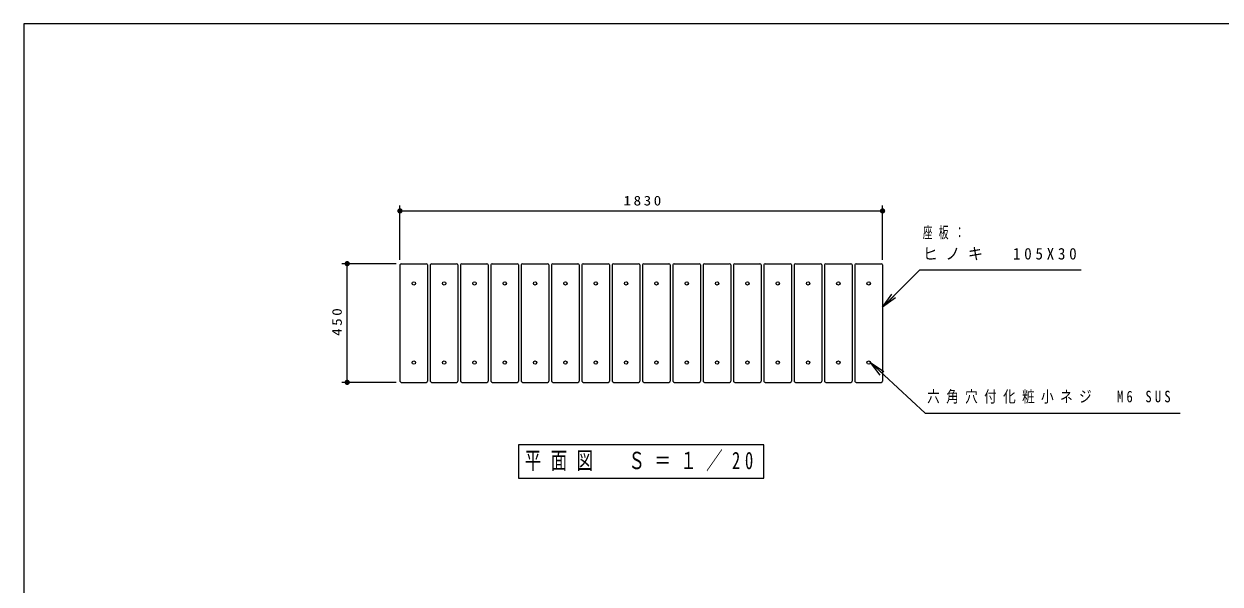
# Model space of a CAD drawing. Units: millimetres on the paper, scale 1:20. Extents: x -365 to 12, y -47 to 257.
# Drawn here: x -365 to -138.2, y 150.8 to 257 of the extents above; entities that cross this region are included whole.
import ezdxf

# ---------------------------------------------------------------- set-up
doc = ezdxf.new("R2010")
doc.units = ezdxf.units.MM
doc.layers.add('LY_1', color=3, linetype='Continuous', lineweight=25)
doc.layers.add('LY_2', color=7, linetype='Continuous', lineweight=13)
doc.styles.add('ＭＳ ゴシック', font='')
doc.styles.get('ＭＳ ゴシック').set_extended_font_data('MS Gothic')

# ---------------------------------------------------------------- blocks, each defined once
blk = doc.blocks.new('filled_dot')
at = {"color": 0, "linetype": 'Continuous', "lineweight": -2, "const_width": 1.25}
blk.add_lwpolyline([(-0.625, 0, 1), (0.625, 0, 1)], format="xyb", close=True, dxfattribs=at)

msp = doc.modelspace()

# ---------------------------------------------------------------- linework, layer by layer
at = {"layer": 'LY_1', "color": 7, "lineweight": 13}
for p, q in [((-293.703, 212.302), (-293.703, 222.552)), ((-202.203, 212.302), (-202.203, 222.552)), ((-293.703, 221.552), (-202.203, 221.552)), ((-294.453, 211.552), (-304.703, 211.552)), ((-303.703, 189.052), (-303.703, 211.552)), ((-202.203, 203.3), (-200.435, 205.775)), ((-202.203, 203.3), (-200.082, 205.422)), ((-199.728, 205.068), (-202.203, 203.3)), ((-202.633, 190.403), (-204.503, 192.802)), ((-204.503, 192.802), (-201.956, 191.139)), ((-204.503, 192.802), (-202.295, 190.771)), ((-294.453, 189.052), (-304.703, 189.052)), ((-224.703, 177.202), (-271.203, 177.202)), ((-271.203, 177.202), (-271.203, 170.902)), ((-224.703, 170.902), (-224.703, 177.202)), ((-271.203, 170.902), (-224.703, 170.902))]:
    msp.add_line(p, q, dxfattribs=at)
at = {"layer": 'LY_1'}
for p, q in [((-293.703, 211.302), (-293.703, 189.302)), ((-293.453, 211.552), (-288.703, 211.552)), ((-288.453, 211.302), (-288.453, 189.302)), ((-287.953, 211.302), (-287.953, 189.302)), ((-287.703, 211.552), (-282.953, 211.552)), ((-282.703, 211.302), (-282.703, 189.302)), ((-282.203, 211.302), (-282.203, 189.302)), ((-281.953, 211.552), (-277.203, 211.552)), ((-276.953, 211.302), (-276.953, 189.302)), ((-276.453, 211.302), (-276.453, 189.302)), ((-276.203, 211.552), (-271.453, 211.552)), ((-271.203, 211.302), (-271.203, 189.302)), ((-270.703, 211.302), (-270.703, 189.302)), ((-270.453, 211.552), (-265.703, 211.552)), ((-265.453, 211.302), (-265.453, 189.302)), ((-264.953, 211.302), (-264.953, 189.302)), ((-264.703, 211.552), (-259.953, 211.552)), ((-259.703, 211.302), (-259.703, 189.302)), ((-259.203, 211.302), (-259.203, 189.302)), ((-258.953, 211.552), (-254.203, 211.552)), ((-253.953, 211.302), (-253.953, 189.302)), ((-253.453, 211.302), (-253.453, 189.302)), ((-253.203, 211.552), (-248.453, 211.552)), ((-248.203, 211.302), (-248.203, 189.302)), ((-247.703, 211.302), (-247.703, 189.302)), ((-247.453, 211.552), (-242.703, 211.552)), ((-242.453, 211.302), (-242.453, 189.302)), ((-241.953, 211.302), (-241.953, 189.302)), ((-241.703, 211.552), (-236.953, 211.552)), ((-236.703, 211.302), (-236.703, 189.302)), ((-236.203, 211.302), (-236.203, 189.302)), ((-235.953, 211.552), (-231.203, 211.552)), ((-230.953, 211.302), (-230.953, 189.302)), ((-230.453, 211.302), (-230.453, 189.302)), ((-230.203, 211.552), (-225.453, 211.552)), ((-225.203, 211.302), (-225.203, 189.302)), ((-224.703, 211.302), (-224.703, 189.302)), ((-224.453, 211.552), (-219.703, 211.552)), ((-219.453, 211.302), (-219.453, 189.302)), ((-218.953, 211.302), (-218.953, 189.302)), ((-218.703, 211.552), (-213.953, 211.552)), ((-213.703, 211.302), (-213.703, 189.302)), ((-213.203, 211.302), (-213.203, 189.302)), ((-212.953, 211.552), (-208.203, 211.552)), ((-207.953, 211.302), (-207.953, 189.302)), ((-207.453, 211.302), (-207.453, 189.302)), ((-207.203, 211.552), (-202.453, 211.552)), ((-202.203, 211.302), (-202.203, 189.302)), ((-293.453, 189.052), (-288.703, 189.052)), ((-287.703, 189.052), (-282.953, 189.052)), ((-281.953, 189.052), (-277.203, 189.052)), ((-276.203, 189.052), (-271.453, 189.052)), ((-270.453, 189.052), (-265.703, 189.052)), ((-264.703, 189.052), (-259.953, 189.052)), ((-258.953, 189.052), (-254.203, 189.052)), ((-253.203, 189.052), (-248.453, 189.052)), ((-247.453, 189.052), (-242.703, 189.052)), ((-241.703, 189.052), (-236.953, 189.052)), ((-235.953, 189.052), (-231.203, 189.052)), ((-230.203, 189.052), (-225.453, 189.052)), ((-224.453, 189.052), (-219.703, 189.052)), ((-218.703, 189.052), (-213.953, 189.052)), ((-212.953, 189.052), (-208.203, 189.052)), ((-207.203, 189.052), (-202.453, 189.052))]:
    msp.add_line(p, q, dxfattribs=at)
at = {"layer": 'LY_1', "color": 7, "lineweight": 13}
for points in [[(-202.203, 203.3), (-195.132, 210.371), (-164.574, 210.371)], [(-204.503, 192.802), (-194.108, 183.241), (-145.75, 183.241)]]:
    msp.add_lwpolyline(points, dxfattribs=at)
at = {"layer": 'LY_1'}
for centre in [(-291.078, 207.802), (-285.328, 207.802), (-279.578, 207.802), (-273.828, 207.802), (-268.078, 207.802), (-262.328, 207.802), (-256.578, 207.802), (-250.828, 207.802), (-245.078, 207.802), (-239.328, 207.802), (-233.578, 207.802), (-227.828, 207.802), (-222.078, 207.802), (-216.328, 207.802), (-210.578, 207.802), (-204.828, 207.802), (-291.078, 192.802), (-285.328, 192.802), (-279.578, 192.802), (-273.828, 192.802), (-268.078, 192.802), (-262.328, 192.802), (-256.578, 192.802), (-250.828, 192.802), (-245.078, 192.802), (-239.328, 192.802), (-233.578, 192.802), (-227.828, 192.802), (-222.078, 192.802), (-216.328, 192.802), (-210.578, 192.802), (-204.828, 192.802)]:
    msp.add_circle(centre, 0.325, dxfattribs=at)
for centre, start, end in [((-293.453, 211.302), 89.99998, 179.99996), ((-288.703, 211.302), 0, 89.99998), ((-287.703, 211.302), 89.99998, 179.99996), ((-282.953, 211.302), 0, 89.99998), ((-281.953, 211.302), 89.99998, 179.99996), ((-277.203, 211.302), 0, 89.99998), ((-276.203, 211.302), 89.99998, 179.99996), ((-271.453, 211.302), 0, 89.99998), ((-270.453, 211.302), 89.99998, 179.99996), ((-265.703, 211.302), 0, 89.99998), ((-264.703, 211.302), 89.99998, 179.99996), ((-259.953, 211.302), 0, 89.99998), ((-258.953, 211.302), 89.99998, 179.99996), ((-254.203, 211.302), 0, 89.99998), ((-253.203, 211.302), 89.99998, 179.99996), ((-248.453, 211.302), 0, 89.99998), ((-247.453, 211.302), 89.99998, 179.99996), ((-242.703, 211.302), 0, 89.99998), ((-241.703, 211.302), 89.99998, 179.99996), ((-236.953, 211.302), 0, 89.99998), ((-235.953, 211.302), 89.99998, 179.99996), ((-231.203, 211.302), 0, 89.99998), ((-230.203, 211.302), 89.99998, 179.99996), ((-225.453, 211.302), 0, 89.99998), ((-224.453, 211.302), 89.99998, 179.99996), ((-219.703, 211.302), 0, 89.99998), ((-218.703, 211.302), 89.99998, 179.99996), ((-213.953, 211.302), 0, 89.99998), ((-212.953, 211.302), 89.99998, 179.99996), ((-208.203, 211.302), 0, 89.99998), ((-207.203, 211.302), 89.99998, 179.99996), ((-202.453, 211.302), 0, 89.99998), ((-293.453, 189.302), 179.99998, 270.00003), ((-288.703, 189.302), 270.00002, 0), ((-287.703, 189.302), 179.99998, 270.00003), ((-282.953, 189.302), 270.00002, 0), ((-281.953, 189.302), 179.99998, 270.00003), ((-277.203, 189.302), 270.00002, 0), ((-276.203, 189.302), 179.99998, 270.00003), ((-271.453, 189.302), 270.00002, 0), ((-270.453, 189.302), 179.99998, 270.00003), ((-265.703, 189.302), 270.00002, 0), ((-264.703, 189.302), 179.99998, 270.00003), ((-259.953, 189.302), 270.00002, 0), ((-258.953, 189.302), 179.99998, 270.00003), ((-254.203, 189.302), 270.00002, 0), ((-253.203, 189.302), 179.99998, 270.00003), ((-248.453, 189.302), 270.00002, 0), ((-247.453, 189.302), 179.99998, 270.00003), ((-242.703, 189.302), 270.00002, 0), ((-241.703, 189.302), 179.99998, 270.00003), ((-236.953, 189.302), 270.00002, 0), ((-235.953, 189.302), 179.99998, 270.00003), ((-231.203, 189.302), 270.00002, 0), ((-230.203, 189.302), 179.99998, 270.00003), ((-225.453, 189.302), 270.00002, 0), ((-224.453, 189.302), 179.99998, 270.00003), ((-219.703, 189.302), 270.00002, 0), ((-218.703, 189.302), 179.99998, 270.00003), ((-213.953, 189.302), 270.00002, 0), ((-212.953, 189.302), 179.99998, 270.00003), ((-208.203, 189.302), 270.00002, 0), ((-207.203, 189.302), 179.99998, 270.00003), ((-202.453, 189.302), 270.00002, 0)]:
    msp.add_arc(centre, 0.25, start, end, dxfattribs=at)
at = {"layer": 'LY_2', "color": 20, "lineweight": 25}
for p, q in [((0, 257), (-365, 257)), ((-365, 257), (-365, 0))]:
    msp.add_line(p, q, dxfattribs=at)

# ---------------------------------------------------------------- block references
at = {"layer": 'LY_1', "color": 7, "lineweight": 13, "xscale": 0.4, "yscale": 0.4}
msp.add_blockref('filled_dot', (-293.703, 221.552), dxfattribs=at)
for p, rotation in [((-202.203, 221.552), 180), ((-303.703, 211.552), 270), ((-303.703, 189.052), 90)]:
    msp.add_blockref('filled_dot', p, dxfattribs=dict(at, rotation=rotation))

# ---------------------------------------------------------------- texts
at = {"layer": 'LY_1', "color": 7, "style": 'ＭＳ ゴシック'}
for s, insert, char_height, attachment_point in [('\\T1.33;\\W1.15;1830', (-247.505, 222.552), 1.833, 8), ('\\T1.64;\\W0.6;座板：', (-194.574, 217.371), 2.199, 4), ('\\T1.5;\\W0.95;ヒノキ\u3000105X30', (-194.574, 213.371), 2.199, 4), ('\\T1.5;\\W0.8;六角穴付化粧小ネジ\u3000M6\\~SUS', (-193.75, 186.241), 2.199, 4), ('\\T1.56;\\W0.7;平面図\u3000Ｓ＝１／20', (-247.953, 174.052), 3.299, 5)]:
    msp.add_mtext(s, dxfattribs=dict(at, insert=insert, char_height=char_height, attachment_point=attachment_point))
at = {"layer": 'LY_1', "color": 7, "insert": (-304.703, 200.717), "char_height": 1.833, "attachment_point": 8, "rotation": 90, "style": 'ＭＳ ゴシック'}
msp.add_mtext('\\T1.33;\\W1.15;450', dxfattribs=at)

doc.saveas('drawing.dxf')
